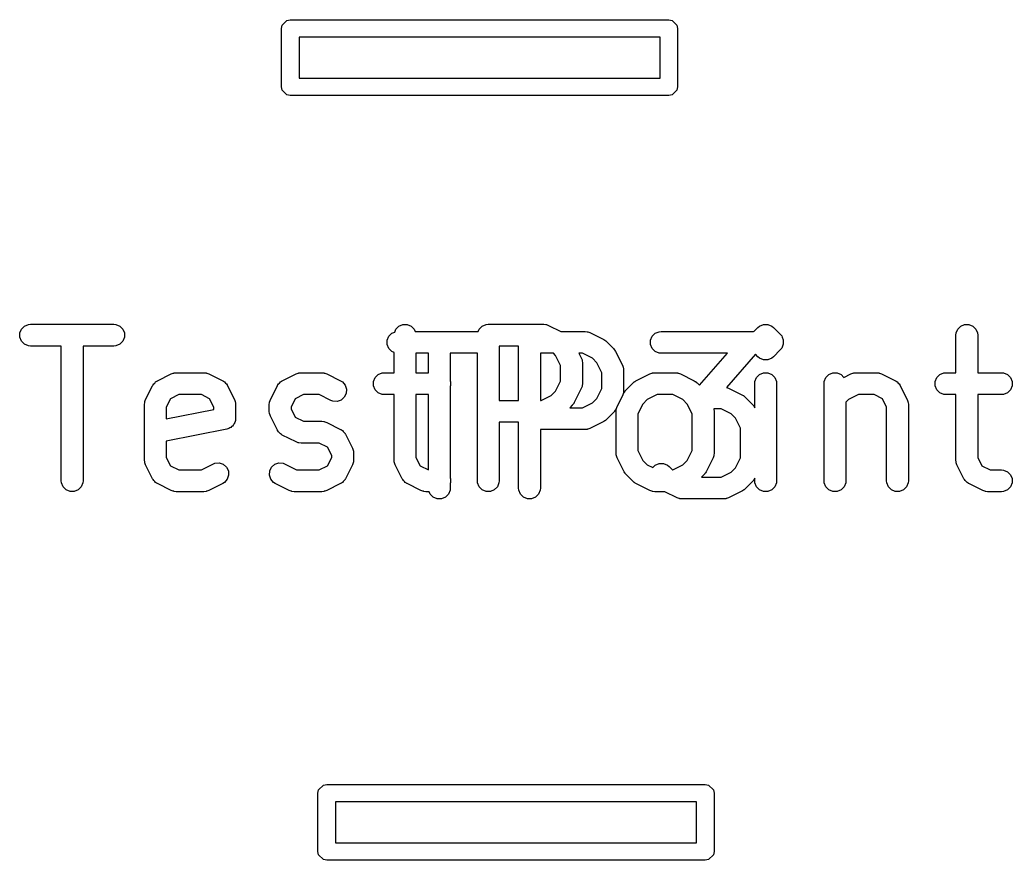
# Model space of a CAD drawing. Header units: millimetres. Extents: x 129 to 276, y -185 to -58.
# Drawn here: x 181.09 to 187.91, y -174.26 to -168.49 of the extents above; entities that cross this region are included whole.
import ezdxf

# ---------------------------------------------------------------- set-up
doc = ezdxf.new("R2010")
doc.units = ezdxf.units.MM
doc.layers.add('F.Fab', color=9, linetype='CONTINUOUS', true_color=0xafafaf)

msp = doc.modelspace()

# ---------------------------------------------------------------- linework, layer by layer
at = {"layer": 'F.Fab', "linetype": 'CONTINUOUS'}
for p, q in [((182.894567, -168.527039), (182.927039, -168.494567)), ((182.927039, -168.494567), (182.95, -168.49)), ((182.95, -168.49), (185.55, -168.49)), ((185.55, -168.49), (185.572961, -168.494567)), ((185.572961, -168.494567), (185.605433, -168.527039)), ((182.89, -168.55), (182.894567, -168.527039)), ((182.89, -168.95), (182.89, -168.55)), ((185.605433, -168.527039), (185.61, -168.55)), ((185.61, -168.55), (185.61, -168.95)), ((183.01, -168.61), (183.01, -168.89)), ((185.49, -168.61), (183.01, -168.61)), ((185.49, -168.89), (185.49, -168.61)), ((183.01, -168.89), (185.49, -168.89)), ((182.894567, -168.972961), (182.89, -168.95)), ((182.927039, -169.005433), (182.894567, -168.972961)), ((185.605433, -168.972961), (185.572961, -169.005433)), ((185.61, -168.95), (185.605433, -168.972961)), ((182.95, -169.01), (182.927039, -169.005433)), ((185.55, -169.01), (182.95, -169.01)), ((185.572961, -169.005433), (185.55, -169.01)), ((181.093107, -170.640187), (181.104306, -170.613151)), ((181.104306, -170.613151), (181.124998, -170.592459)), ((181.124998, -170.592459), (181.152034, -170.58126)), ((181.152034, -170.58126), (181.166666, -170.579819)), ((181.166666, -170.579819), (181.738094, -170.579819)), ((181.738094, -170.579819), (181.752726, -170.58126)), ((181.752726, -170.58126), (181.779762, -170.592459)), ((181.779762, -170.592459), (181.800454, -170.613151)), ((181.800454, -170.613151), (181.811653, -170.640187)), ((183.66715, -170.633874), (183.675735, -170.613151)), ((183.675735, -170.613151), (183.696427, -170.592459)), ((183.696427, -170.592459), (183.723463, -170.58126)), ((183.723463, -170.58126), (183.752727, -170.58126)), ((183.752727, -170.58126), (183.779763, -170.592459)), ((183.779763, -170.592459), (183.800455, -170.613151)), ((183.800455, -170.613151), (183.807359, -170.629819)), ((184.24026, -170.629819), (184.247164, -170.613151)), ((184.247164, -170.613151), (184.267856, -170.592459)), ((184.267856, -170.592459), (184.294892, -170.58126)), ((184.294892, -170.58126), (184.309524, -170.579819)), ((184.309524, -170.579819), (184.690476, -170.579819)), ((184.690476, -170.579819), (184.705108, -170.58126)), ((184.705108, -170.58126), (184.707597, -170.582291)), ((184.707597, -170.582291), (184.710285, -170.582482)), ((184.710285, -170.582482), (184.724017, -170.587737)), ((184.724017, -170.587737), (184.808181, -170.629819)), ((186.131638, -170.6314), (186.161253, -170.601786)), ((186.161253, -170.601786), (186.172618, -170.592459)), ((186.172618, -170.592459), (186.199654, -170.58126)), ((186.199654, -170.58126), (186.228917, -170.58126)), ((186.228917, -170.58126), (186.228918, -170.58126)), ((186.228918, -170.58126), (186.255954, -170.592459)), ((186.255954, -170.592459), (186.267319, -170.601786)), ((186.267319, -170.601786), (186.314938, -170.649405)), ((187.521679, -170.640187), (187.532878, -170.613151)), ((187.532878, -170.613151), (187.55357, -170.592459)), ((187.55357, -170.592459), (187.580606, -170.58126)), ((187.580606, -170.58126), (187.60987, -170.58126)), ((187.60987, -170.58126), (187.636906, -170.592459)), ((187.636906, -170.592459), (187.657598, -170.613151)), ((187.657598, -170.613151), (187.668797, -170.640187)), ((181.093107, -170.669451), (181.093107, -170.640187)), ((181.104306, -170.696487), (181.093107, -170.669451)), ((181.811653, -170.669451), (181.800454, -170.696487)), ((181.811653, -170.640187), (181.811653, -170.669451)), ((183.614536, -170.690187), (183.625735, -170.663151)), ((183.625735, -170.663151), (183.646427, -170.642459)), ((183.646427, -170.642459), (183.66715, -170.633874)), ((183.807359, -170.629819), (184.24026, -170.629819)), ((184.808181, -170.629819), (184.973809, -170.629819)), ((184.973809, -170.629819), (184.988441, -170.63126)), ((184.988441, -170.63126), (184.99093, -170.632291)), ((184.99093, -170.632291), (184.993618, -170.632482)), ((184.993618, -170.632482), (185.00735, -170.637737)), ((185.00735, -170.637737), (185.102588, -170.685356)), ((185.42406, -170.690187), (185.435259, -170.663151)), ((185.435259, -170.663151), (185.455951, -170.642459)), ((185.455951, -170.642459), (185.482987, -170.63126)), ((185.482987, -170.63126), (185.497619, -170.629819)), ((185.497619, -170.629819), (186.116666, -170.629819)), ((186.116666, -170.629819), (186.124404, -170.630581)), ((186.124404, -170.630581), (186.126372, -170.63045)), ((186.126372, -170.63045), (186.127727, -170.630908)), ((186.127727, -170.630908), (186.131298, -170.63126)), ((186.131298, -170.63126), (186.131638, -170.6314)), ((186.314938, -170.649405), (186.324265, -170.66077)), ((186.324265, -170.66077), (186.327861, -170.669451)), ((186.327861, -170.669451), (186.335464, -170.687807)), ((187.520238, -170.654819), (187.521679, -170.640187)), ((187.520238, -170.913152), (187.520238, -170.654819)), ((187.668797, -170.640187), (187.670238, -170.654819)), ((187.670238, -170.654819), (187.670238, -170.913152)), ((181.124998, -170.717179), (181.104306, -170.696487)), ((181.152034, -170.728378), (181.124998, -170.717179)), ((181.166666, -170.729819), (181.152034, -170.728378)), ((181.37738, -170.729819), (181.166666, -170.729819)), ((181.37738, -171.654819), (181.37738, -170.729819)), ((181.738094, -170.729819), (181.52738, -170.729819)), ((181.52738, -170.729819), (181.52738, -171.654819)), ((181.752726, -170.728378), (181.738094, -170.729819)), ((181.779762, -170.717179), (181.752726, -170.728378)), ((181.800454, -170.696487), (181.779762, -170.717179)), ((183.614536, -170.719451), (183.614536, -170.690187)), ((183.625735, -170.746487), (183.614536, -170.719451)), ((183.646427, -170.767179), (183.625735, -170.746487)), ((184.517857, -170.729819), (184.384524, -170.729819)), ((184.384524, -170.729819), (184.384524, -171.103628)), ((184.517857, -171.103628), (184.517857, -170.729819)), ((185.102588, -170.685356), (185.108887, -170.68932)), ((185.108887, -170.68932), (185.110715, -170.690078)), ((185.110715, -170.690078), (185.112771, -170.691766)), ((185.112771, -170.691766), (185.115031, -170.693188)), ((185.115031, -170.693188), (185.11633, -170.694686)), ((185.11633, -170.694686), (185.12208, -170.699405)), ((185.12208, -170.699405), (185.169699, -170.747024)), ((185.169699, -170.747024), (185.174417, -170.752773)), ((185.174417, -170.752773), (185.175916, -170.754073)), ((185.42406, -170.719451), (185.42406, -170.690187)), ((185.435259, -170.746487), (185.42406, -170.719451)), ((185.455951, -170.767179), (185.435259, -170.746487)), ((186.324265, -170.744106), (186.314938, -170.755471)), ((186.335464, -170.71707), (186.324265, -170.744106)), ((186.335464, -170.687807), (186.335464, -170.71707)), ((183.663095, -170.774083), (183.646427, -170.767179)), ((183.663095, -170.913152), (183.663095, -170.774083)), ((183.898809, -170.779819), (183.813095, -170.779819)), ((183.813095, -170.779819), (183.813095, -170.913152)), ((183.898809, -170.913152), (183.898809, -170.779819)), ((184.234524, -170.779819), (184.048809, -170.779819)), ((184.048809, -170.779819), (184.048809, -170.97125)), ((184.234524, -171.654819), (184.234524, -170.779819)), ((184.757029, -170.779819), (184.667857, -170.779819)), ((184.667857, -170.779819), (184.667857, -171.103628)), ((184.771694, -170.794484), (184.757029, -170.779819)), ((184.805952, -170.863), (184.771694, -170.794484)), ((184.956104, -170.779819), (184.932066, -170.779819)), ((184.932066, -170.779819), (184.948034, -170.811754)), ((184.948034, -170.811754), (184.953289, -170.825485)), ((185.02462, -170.814077), (184.956104, -170.779819)), ((185.055027, -170.844484), (185.02462, -170.814077)), ((185.175916, -170.754073), (185.177337, -170.756332)), ((185.177337, -170.756332), (185.179026, -170.758389)), ((185.179026, -170.758389), (185.179783, -170.760216)), ((185.179783, -170.760216), (185.183748, -170.766516)), ((185.183748, -170.766516), (185.231367, -170.861754)), ((185.482987, -170.778378), (185.455951, -170.767179)), ((185.497619, -170.779819), (185.482987, -170.778378)), ((185.951384, -170.779819), (185.497619, -170.779819)), ((185.759679, -170.998908), (185.951384, -170.779819)), ((186.144764, -170.786601), (185.946213, -171.013516)), ((186.161253, -170.80309), (186.144764, -170.786601)), ((186.172618, -170.812417), (186.161253, -170.80309)), ((186.199654, -170.823616), (186.172618, -170.812417)), ((186.255954, -170.812417), (186.228918, -170.823616)), ((186.267319, -170.80309), (186.255954, -170.812417)), ((186.314938, -170.755471), (186.267319, -170.80309)), ((184.805952, -170.970447), (184.805952, -170.863)), ((184.953289, -170.825485), (184.95348, -170.828174)), ((184.95348, -170.828174), (184.954511, -170.830663)), ((184.954511, -170.830663), (184.955952, -170.845295)), ((184.955952, -170.845295), (184.955952, -170.988152)), ((185.089285, -170.913), (185.055027, -170.844484)), ((185.231367, -170.861754), (185.236622, -170.875485)), ((185.236622, -170.875485), (185.236813, -170.878174)), ((185.236813, -170.878174), (185.237844, -170.880663)), ((185.237844, -170.880663), (185.239285, -170.895295)), ((186.199655, -170.823616), (186.199654, -170.823616)), ((186.228917, -170.823616), (186.199655, -170.823616)), ((186.228918, -170.823616), (186.228917, -170.823616)), ((182.037887, -170.968689), (182.133125, -170.92107)), ((182.133125, -170.92107), (182.146856, -170.915815)), ((182.146856, -170.915815), (182.149545, -170.915623)), ((182.149545, -170.915623), (182.152034, -170.914593)), ((182.152034, -170.914593), (182.166666, -170.913152)), ((182.166666, -170.913152), (182.357142, -170.913152)), ((182.357142, -170.913152), (182.371774, -170.914593)), ((182.371774, -170.914593), (182.374263, -170.915624)), ((182.374263, -170.915624), (182.376951, -170.915815)), ((182.376951, -170.915815), (182.390683, -170.92107)), ((182.390683, -170.92107), (182.485921, -170.968689)), ((182.89503, -170.968689), (182.990268, -170.92107)), ((182.990268, -170.92107), (183.003999, -170.915815)), ((183.003999, -170.915815), (183.006688, -170.915623)), ((183.006688, -170.915623), (183.009177, -170.914593)), ((183.009177, -170.914593), (183.023809, -170.913152)), ((183.023809, -170.913152), (183.166666, -170.913152)), ((183.166666, -170.913152), (183.181298, -170.914593)), ((183.181298, -170.914593), (183.183787, -170.915624)), ((183.183787, -170.915624), (183.186475, -170.915815)), ((183.186475, -170.915815), (183.200207, -170.92107)), ((183.200207, -170.92107), (183.295445, -170.968689)), ((183.521679, -170.97352), (183.532878, -170.946484)), ((183.532878, -170.946484), (183.55357, -170.925792)), ((183.55357, -170.925792), (183.580606, -170.914593)), ((183.580606, -170.914593), (183.595238, -170.913152)), ((183.595238, -170.913152), (183.663095, -170.913152)), ((183.813095, -170.913152), (183.898809, -170.913152)), ((185.089285, -171.020447), (185.089285, -170.913)), ((185.239285, -170.895295), (185.239285, -171.038152)), ((185.323602, -170.968689), (185.41884, -170.92107)), ((185.41884, -170.92107), (185.432571, -170.915815)), ((185.432571, -170.915815), (185.43526, -170.915623)), ((185.43526, -170.915623), (185.437749, -170.914593)), ((185.437749, -170.914593), (185.452381, -170.913152)), ((185.452381, -170.913152), (185.595238, -170.913152)), ((185.595238, -170.913152), (185.60987, -170.914593)), ((185.60987, -170.914593), (185.612359, -170.915624)), ((185.612359, -170.915624), (185.615047, -170.915815)), ((185.615047, -170.915815), (185.628779, -170.92107)), ((185.628779, -170.92107), (185.724017, -170.968689)), ((186.140727, -170.97352), (186.151926, -170.946484)), ((186.151926, -170.946484), (186.172618, -170.925792)), ((186.172618, -170.925792), (186.199654, -170.914593)), ((186.199654, -170.914593), (186.228918, -170.914593)), ((186.228918, -170.914593), (186.255954, -170.925792)), ((186.255954, -170.925792), (186.276646, -170.946484)), ((186.276646, -170.946484), (186.287845, -170.97352)), ((186.616917, -170.97352), (186.628116, -170.946484)), ((186.628116, -170.946484), (186.648808, -170.925792)), ((186.648808, -170.925792), (186.675844, -170.914593)), ((186.675844, -170.914593), (186.705108, -170.914593)), ((186.705108, -170.914593), (186.732144, -170.925792)), ((186.732144, -170.925792), (186.751545, -170.945193)), ((186.751545, -170.945193), (186.799792, -170.92107)), ((186.799792, -170.92107), (186.813523, -170.915815)), ((186.813523, -170.915815), (186.816212, -170.915623)), ((186.816212, -170.915623), (186.818701, -170.914593)), ((186.818701, -170.914593), (186.833333, -170.913152)), ((186.833333, -170.913152), (186.97619, -170.913152)), ((186.97619, -170.913152), (186.990822, -170.914593)), ((186.990822, -170.914593), (186.993311, -170.915624)), ((186.993311, -170.915624), (186.995999, -170.915815)), ((186.995999, -170.915815), (187.009731, -170.92107)), ((187.009731, -170.92107), (187.104969, -170.968689)), ((187.378822, -170.97352), (187.390021, -170.946484)), ((187.390021, -170.946484), (187.410713, -170.925792)), ((187.410713, -170.925792), (187.437749, -170.914593)), ((187.437749, -170.914593), (187.452381, -170.913152)), ((187.452381, -170.913152), (187.520238, -170.913152)), ((187.670238, -170.913152), (187.833333, -170.913152)), ((187.833333, -170.913152), (187.847965, -170.914593)), ((187.847965, -170.914593), (187.875001, -170.925792)), ((187.875001, -170.925792), (187.895693, -170.946484)), ((187.895693, -170.946484), (187.906892, -170.97352)), ((181.956727, -171.097468), (182.004346, -171.00223)), ((182.004346, -171.00223), (182.005886, -170.999782)), ((182.005886, -170.999782), (182.006271, -170.998629)), ((182.006271, -170.998629), (182.007516, -170.997192)), ((182.007516, -170.997192), (182.012178, -170.989787)), ((182.012178, -170.989787), (182.019282, -170.983625)), ((182.019282, -170.983625), (182.025444, -170.976521)), ((182.025444, -170.976521), (182.032849, -170.971859)), ((182.032849, -170.971859), (182.034286, -170.970614)), ((182.034286, -170.970614), (182.035439, -170.970229)), ((182.035439, -170.970229), (182.037887, -170.968689)), ((182.485921, -170.968689), (182.488368, -170.970229)), ((182.488368, -170.970229), (182.489522, -170.970614)), ((182.489522, -170.970614), (182.490958, -170.971859)), ((182.490958, -170.971859), (182.498364, -170.976521)), ((182.498364, -170.976521), (182.504525, -170.983625)), ((182.504525, -170.983625), (182.51163, -170.989787)), ((182.51163, -170.989787), (182.516291, -170.997192)), ((182.516291, -170.997192), (182.517537, -170.998629)), ((182.517537, -170.998629), (182.517921, -170.999782)), ((182.517921, -170.999782), (182.519462, -171.00223)), ((182.519462, -171.00223), (182.567081, -171.097468)), ((182.81387, -171.097468), (182.861489, -171.00223)), ((182.861489, -171.00223), (182.863029, -170.999782)), ((182.863029, -170.999782), (182.863414, -170.998629)), ((182.863414, -170.998629), (182.864659, -170.997192)), ((182.864659, -170.997192), (182.869321, -170.989787)), ((182.869321, -170.989787), (182.876425, -170.983625)), ((182.876425, -170.983625), (182.882587, -170.976521)), ((182.882587, -170.976521), (182.889992, -170.971859)), ((182.889992, -170.971859), (182.891429, -170.970614)), ((182.891429, -170.970614), (182.892582, -170.970229)), ((182.892582, -170.970229), (182.89503, -170.968689)), ((183.295445, -170.968689), (183.307888, -170.976521)), ((183.307888, -170.976521), (183.327061, -170.998629)), ((183.327061, -170.998629), (183.336315, -171.02639)), ((183.521679, -171.002784), (183.521679, -170.97352)), ((183.532878, -171.02982), (183.521679, -171.002784)), ((184.048809, -170.97125), (184.049749, -170.97352)), ((184.049749, -171.002784), (184.048809, -171.005053)), ((184.048809, -171.005053), (184.048809, -171.637917)), ((184.049749, -170.97352), (184.049749, -171.002784)), ((184.771694, -171.038963), (184.805952, -170.970447)), ((184.948034, -171.021693), (184.900415, -171.116931)), ((184.953289, -171.007962), (184.948034, -171.021693)), ((184.95348, -171.005272), (184.953289, -171.007962)), ((184.954511, -171.002784), (184.95348, -171.005272)), ((184.955952, -170.988152), (184.954511, -171.002784)), ((185.055027, -171.088963), (185.089285, -171.020447)), ((185.256491, -171.030357), (185.30411, -170.982738)), ((185.30411, -170.982738), (185.309859, -170.978019)), ((185.309859, -170.978019), (185.311159, -170.976521)), ((185.311159, -170.976521), (185.313418, -170.975099)), ((185.313418, -170.975099), (185.315475, -170.973411)), ((185.315475, -170.973411), (185.317302, -170.972653)), ((185.317302, -170.972653), (185.323602, -170.968689)), ((185.724017, -170.968689), (185.730316, -170.972653)), ((185.730316, -170.972653), (185.732144, -170.973411)), ((185.732144, -170.973411), (185.7342, -170.975099)), ((185.7342, -170.975099), (185.73646, -170.976521)), ((185.73646, -170.976521), (185.737759, -170.978019)), ((185.737759, -170.978019), (185.743509, -170.982738)), ((185.743509, -170.982738), (185.759679, -170.998908)), ((185.946213, -171.013516), (185.959731, -171.018689)), ((185.959731, -171.018689), (186.054969, -171.066308)), ((186.139286, -170.988152), (186.140727, -170.97352)), ((186.139286, -171.153782), (186.139286, -170.988152)), ((186.287845, -170.97352), (186.289286, -170.988152)), ((186.289286, -170.988152), (186.289286, -171.654819)), ((186.615476, -170.988152), (186.616917, -170.97352)), ((186.615476, -171.654819), (186.615476, -170.988152)), ((187.104969, -170.968689), (187.107416, -170.970229)), ((187.107416, -170.970229), (187.10857, -170.970614)), ((187.10857, -170.970614), (187.110006, -170.971859)), ((187.110006, -170.971859), (187.117412, -170.976521)), ((187.117412, -170.976521), (187.123573, -170.983625)), ((187.123573, -170.983625), (187.130678, -170.989787)), ((187.130678, -170.989787), (187.135339, -170.997192)), ((187.135339, -170.997192), (187.136585, -170.998629)), ((187.136585, -170.998629), (187.136969, -170.999782)), ((187.136969, -170.999782), (187.13851, -171.00223)), ((187.13851, -171.00223), (187.186129, -171.097468)), ((187.378822, -171.002784), (187.378822, -170.97352)), ((187.390021, -171.02982), (187.378822, -171.002784)), ((187.906892, -171.002784), (187.895693, -171.02982)), ((187.906892, -170.97352), (187.906892, -171.002784)), ((182.127329, -171.091672), (182.098809, -171.148714)), ((182.184371, -171.063152), (182.127329, -171.091672)), ((182.339437, -171.063152), (182.184371, -171.063152)), ((182.396478, -171.091672), (182.339437, -171.063152)), ((182.424999, -171.148714), (182.396478, -171.091672)), ((182.984472, -171.091672), (182.955952, -171.148714)), ((183.041514, -171.063152), (182.984472, -171.091672)), ((183.148961, -171.063152), (183.041514, -171.063152)), ((183.228363, -171.102853), (183.148961, -171.063152)), ((183.321153, -171.081755), (183.299046, -171.100928)), ((183.334241, -171.05558), (183.321153, -171.081755)), ((183.336315, -171.02639), (183.334241, -171.05558)), ((183.55357, -171.050512), (183.532878, -171.02982)), ((183.580606, -171.061711), (183.55357, -171.050512)), ((183.595238, -171.063152), (183.580606, -171.061711)), ((183.663095, -171.063152), (183.595238, -171.063152)), ((183.663095, -171.511961), (183.663095, -171.063152)), ((183.813095, -171.063152), (183.813095, -171.494256)), ((183.898809, -171.063152), (183.813095, -171.063152)), ((183.898809, -171.579819), (183.898809, -171.063152)), ((184.672771, -171.103628), (184.741287, -171.06937)), ((184.741287, -171.06937), (184.771694, -171.038963)), ((185.02462, -171.11937), (185.055027, -171.088963)), ((185.231367, -171.071693), (185.183748, -171.166931)), ((185.194823, -171.145087), (185.242442, -171.049849)), ((185.236622, -171.057962), (185.231367, -171.071693)), ((185.236813, -171.055272), (185.236622, -171.057962)), ((185.237844, -171.052784), (185.236813, -171.055272)), ((185.239285, -171.038152), (185.237844, -171.052784)), ((185.242442, -171.049849), (185.246406, -171.043549)), ((185.246406, -171.043549), (185.247164, -171.041722)), ((185.247164, -171.041722), (185.248852, -171.039665)), ((185.248852, -171.039665), (185.250274, -171.037406)), ((185.250274, -171.037406), (185.251772, -171.036106)), ((185.251772, -171.036106), (185.256491, -171.030357)), ((185.470086, -171.063152), (185.40157, -171.09741)), ((185.577533, -171.063152), (185.470086, -171.063152)), ((185.646049, -171.09741), (185.577533, -171.063152)), ((186.054969, -171.066308), (186.061268, -171.070272)), ((186.061268, -171.070272), (186.063096, -171.07103)), ((186.063096, -171.07103), (186.065152, -171.072718)), ((186.065152, -171.072718), (186.067412, -171.07414)), ((186.067412, -171.07414), (186.068711, -171.075638)), ((186.068711, -171.075638), (186.074461, -171.080357)), ((186.074461, -171.080357), (186.12208, -171.127976)), ((186.851038, -171.063152), (186.782522, -171.09741)), ((186.958485, -171.063152), (186.851038, -171.063152)), ((187.015526, -171.091672), (186.958485, -171.063152)), ((187.044047, -171.148714), (187.015526, -171.091672)), ((187.410713, -171.050512), (187.390021, -171.02982)), ((187.437749, -171.061711), (187.410713, -171.050512)), ((187.452381, -171.063152), (187.437749, -171.061711)), ((187.520238, -171.063152), (187.452381, -171.063152)), ((187.520238, -171.511961), (187.520238, -171.063152)), ((187.833333, -171.063152), (187.670238, -171.063152)), ((187.670238, -171.063152), (187.670238, -171.494256)), ((187.847965, -171.061711), (187.833333, -171.063152)), ((187.875001, -171.050512), (187.847965, -171.061711)), ((187.895693, -171.02982), (187.875001, -171.050512)), ((181.948809, -171.131009), (181.95025, -171.116377)), ((181.948809, -171.511961), (181.948809, -171.131009)), ((181.95025, -171.116377), (181.951281, -171.113887)), ((181.951281, -171.113887), (181.951472, -171.1112)), ((181.951472, -171.1112), (181.956727, -171.097468)), ((182.098809, -171.148714), (182.098809, -171.229999)), ((182.424999, -171.164762), (182.424999, -171.148714)), ((182.567081, -171.097468), (182.572336, -171.111199)), ((182.572336, -171.111199), (182.572527, -171.113888)), ((182.572527, -171.113888), (182.573558, -171.116377)), ((182.573558, -171.116377), (182.574999, -171.131009)), ((182.574999, -171.131009), (182.574999, -171.226247)), ((182.805952, -171.131009), (182.807393, -171.116377)), ((182.805952, -171.178628), (182.805952, -171.131009)), ((182.807393, -171.116377), (182.808424, -171.113887)), ((182.808424, -171.113887), (182.808615, -171.1112)), ((182.808615, -171.1112), (182.81387, -171.097468)), ((182.955952, -171.148714), (182.955952, -171.160923)), ((182.955952, -171.160923), (182.984472, -171.217964)), ((183.242094, -171.108108), (183.228363, -171.102853)), ((183.271284, -171.110182), (183.242094, -171.108108)), ((183.299046, -171.100928), (183.271284, -171.110182)), ((184.384524, -171.103628), (184.517857, -171.103628)), ((184.667857, -171.103628), (184.672771, -171.103628)), ((184.886366, -171.136423), (184.869161, -171.153628)), ((184.869161, -171.153628), (184.956104, -171.153628)), ((184.891084, -171.130673), (184.886366, -171.136423)), ((184.892583, -171.129374), (184.891084, -171.130673)), ((184.894004, -171.127114), (184.892583, -171.129374)), ((184.895693, -171.125058), (184.894004, -171.127114)), ((184.89645, -171.12323), (184.895693, -171.125058)), ((184.900415, -171.116931), (184.89645, -171.12323)), ((184.956104, -171.153628), (185.02462, -171.11937)), ((185.188346, -171.163996), (185.189377, -171.161506)), ((185.189377, -171.161506), (185.189568, -171.158819)), ((185.189568, -171.158819), (185.194823, -171.145087)), ((185.371163, -171.127817), (185.336905, -171.196333)), ((185.40157, -171.09741), (185.371163, -171.127817)), ((185.676456, -171.127817), (185.646049, -171.09741)), ((185.710714, -171.196333), (185.676456, -171.127817)), ((185.908485, -171.160771), (185.85819, -171.160771)), ((185.85819, -171.160771), (185.858242, -171.161507)), ((185.858242, -171.161507), (185.859273, -171.163996)), ((185.977001, -171.195029), (185.908485, -171.160771)), ((186.12208, -171.127976), (186.126798, -171.133725)), ((186.126798, -171.133725), (186.128297, -171.135025)), ((186.128297, -171.135025), (186.129718, -171.137284)), ((186.129718, -171.137284), (186.131407, -171.139341)), ((186.131407, -171.139341), (186.132164, -171.141168)), ((186.132164, -171.141168), (186.136129, -171.147468)), ((186.136129, -171.147468), (186.139286, -171.153782)), ((186.782522, -171.09741), (186.765476, -171.114456)), ((186.765476, -171.114456), (186.765476, -171.654819)), ((187.044047, -171.654819), (187.044047, -171.148714)), ((187.186129, -171.097468), (187.191384, -171.111199)), ((187.191384, -171.111199), (187.191575, -171.113888)), ((187.191575, -171.113888), (187.192606, -171.116377)), ((187.192606, -171.116377), (187.194047, -171.131009)), ((187.194047, -171.131009), (187.194047, -171.654819)), ((182.098809, -171.229999), (182.424999, -171.164762)), ((182.574999, -171.226247), (182.573558, -171.240879)), ((182.807393, -171.19326), (182.805952, -171.178628)), ((182.808424, -171.195749), (182.807393, -171.19326)), ((182.808615, -171.198437), (182.808424, -171.195749)), ((182.81387, -171.212169), (182.808615, -171.198437)), ((182.861489, -171.307407), (182.81387, -171.212169)), ((182.984472, -171.217964), (183.041514, -171.246485)), ((185.169699, -171.186423), (185.12208, -171.234042)), ((185.174417, -171.180673), (185.169699, -171.186423)), ((185.175916, -171.179374), (185.174417, -171.180673)), ((185.177337, -171.177114), (185.175916, -171.179374)), ((185.179026, -171.175058), (185.177337, -171.177114)), ((185.179783, -171.17323), (185.179026, -171.175058)), ((185.183748, -171.166931), (185.179783, -171.17323)), ((185.186905, -171.178628), (185.188346, -171.163996)), ((185.186905, -171.464342), (185.186905, -171.178628)), ((185.336905, -171.196333), (185.336905, -171.446637)), ((185.710714, -171.446637), (185.710714, -171.196333)), ((185.859273, -171.163996), (185.860714, -171.178628)), ((185.860714, -171.178628), (185.860714, -171.464342)), ((186.007408, -171.225436), (185.977001, -171.195029)), ((186.041666, -171.293952), (186.007408, -171.225436)), ((182.528773, -171.295508), (182.514707, -171.299791)), ((182.534878, -171.291419), (182.528773, -171.295508)), ((182.541667, -171.288607), (182.534878, -171.291419)), ((182.546919, -171.283354), (182.541667, -171.288607)), ((182.553087, -171.279224), (182.546919, -171.283354)), ((182.557161, -171.273113), (182.553087, -171.279224)), ((182.562359, -171.267915), (182.557161, -171.273113)), ((182.565202, -171.261051), (182.562359, -171.267915)), ((182.569319, -171.254876), (182.565202, -171.261051)), ((182.570744, -171.24767), (182.569319, -171.254876)), ((182.573558, -171.240879), (182.570744, -171.24767)), ((183.041514, -171.246485), (183.166666, -171.246485)), ((183.166666, -171.246485), (183.181298, -171.247926)), ((183.181298, -171.247926), (183.183787, -171.248957)), ((183.183787, -171.248957), (183.186475, -171.249148)), ((183.186475, -171.249148), (183.200207, -171.254403)), ((183.200207, -171.254403), (183.295445, -171.302022)), ((184.517857, -171.253628), (184.384524, -171.253628)), ((184.384524, -171.253628), (184.384524, -171.654819)), ((184.517857, -171.704819), (184.517857, -171.253628)), ((185.00735, -171.29571), (184.993618, -171.300965)), ((185.102588, -171.248091), (185.00735, -171.29571)), ((185.108887, -171.244126), (185.102588, -171.248091)), ((185.110715, -171.243369), (185.108887, -171.244126)), ((185.112771, -171.24168), (185.110715, -171.243369)), ((185.115031, -171.240259), (185.112771, -171.24168)), ((185.11633, -171.23876), (185.115031, -171.240259)), ((185.12208, -171.234042), (185.11633, -171.23876)), ((186.041666, -171.496637), (186.041666, -171.293952)), ((182.514707, -171.299791), (182.098809, -171.38297)), ((182.863029, -171.309854), (182.861489, -171.307407)), ((182.863414, -171.311008), (182.863029, -171.309854)), ((182.864659, -171.312444), (182.863414, -171.311008)), ((182.869321, -171.31985), (182.864659, -171.312444)), ((182.876425, -171.326011), (182.869321, -171.31985)), ((182.882587, -171.333116), (182.876425, -171.326011)), ((182.889992, -171.337777), (182.882587, -171.333116)), ((182.891429, -171.339023), (182.889992, -171.337777)), ((182.892582, -171.339407), (182.891429, -171.339023)), ((182.89503, -171.340948), (182.892582, -171.339407)), ((182.990268, -171.388567), (182.89503, -171.340948)), ((183.295445, -171.302022), (183.297892, -171.303562)), ((183.297892, -171.303562), (183.299046, -171.303947)), ((183.299046, -171.303947), (183.300482, -171.305192)), ((183.300482, -171.305192), (183.307888, -171.309854)), ((183.307888, -171.309854), (183.314049, -171.316958)), ((183.314049, -171.316958), (183.321154, -171.32312)), ((183.321154, -171.32312), (183.325815, -171.330525)), ((183.325815, -171.330525), (183.327061, -171.331962)), ((183.327061, -171.331962), (183.327445, -171.333115)), ((183.327445, -171.333115), (183.328986, -171.335563)), ((183.328986, -171.335563), (183.376605, -171.430801)), ((184.973809, -171.303628), (184.667857, -171.303628)), ((184.667857, -171.303628), (184.667857, -171.704819)), ((184.988441, -171.302187), (184.973809, -171.303628)), ((184.99093, -171.301155), (184.988441, -171.302187)), ((184.993618, -171.300965), (184.99093, -171.301155)), ((182.098809, -171.38297), (182.098809, -171.494256)), ((183.003999, -171.393822), (182.990268, -171.388567)), ((183.006688, -171.394013), (183.003999, -171.393822)), ((183.009177, -171.395044), (183.006688, -171.394013)), ((183.023809, -171.396485), (183.009177, -171.395044)), ((183.148961, -171.396485), (183.023809, -171.396485)), ((183.206002, -171.425005), (183.148961, -171.396485)), ((183.234523, -171.482047), (183.206002, -171.425005)), ((183.376605, -171.430801), (183.38186, -171.444532)), ((182.098809, -171.494256), (182.127329, -171.551298)), ((183.206002, -171.551298), (183.234523, -171.494256)), ((183.234523, -171.494256), (183.234523, -171.482047)), ((183.38186, -171.444532), (183.382051, -171.447221)), ((183.382051, -171.447221), (183.383082, -171.44971)), ((183.383082, -171.44971), (183.384523, -171.464342)), ((183.384523, -171.464342), (183.384523, -171.511961)), ((183.813095, -171.494256), (183.841615, -171.551298)), ((185.188346, -171.478974), (185.186905, -171.464342)), ((185.189377, -171.481463), (185.188346, -171.478974)), ((185.189568, -171.484151), (185.189377, -171.481463)), ((185.194823, -171.497883), (185.189568, -171.484151)), ((185.242442, -171.593121), (185.194823, -171.497883)), ((185.336905, -171.446637), (185.371163, -171.515153)), ((185.676455, -171.515153), (185.710714, -171.446637)), ((185.852796, -171.497883), (185.805177, -171.593121)), ((185.858051, -171.484152), (185.852796, -171.497883)), ((185.858242, -171.481462), (185.858051, -171.484152)), ((185.859273, -171.478974), (185.858242, -171.481462)), ((185.860714, -171.464342), (185.859273, -171.478974)), ((186.007407, -171.565153), (186.041666, -171.496637)), ((187.670238, -171.494256), (187.698758, -171.551298)), ((181.95025, -171.526593), (181.948809, -171.511961)), ((181.951281, -171.529082), (181.95025, -171.526593)), ((181.951472, -171.53177), (181.951281, -171.529082)), ((181.956727, -171.545502), (181.951472, -171.53177)), ((182.004346, -171.640741), (181.956727, -171.545502)), ((182.127329, -171.551298), (182.184371, -171.579819)), ((182.339437, -171.579819), (182.418839, -171.540118)), ((182.418839, -171.540118), (182.43257, -171.534863)), ((182.43257, -171.534863), (182.46176, -171.532789)), ((182.46176, -171.532789), (182.489522, -171.542043)), ((182.489522, -171.542043), (182.511629, -171.561216)), ((182.511629, -171.561216), (182.524717, -171.587391)), ((182.808615, -171.587391), (182.821702, -171.561216)), ((182.821702, -171.561216), (182.84381, -171.542043)), ((182.84381, -171.542043), (182.871571, -171.532789)), ((182.871571, -171.532789), (182.900761, -171.534863)), ((182.900761, -171.534863), (182.914493, -171.540118)), ((182.914493, -171.540118), (182.993895, -171.579819)), ((183.148961, -171.579819), (183.206002, -171.551298)), ((183.376605, -171.545502), (183.328986, -171.640741)), ((183.38186, -171.53177), (183.376605, -171.545502)), ((183.38205, -171.529082), (183.38186, -171.53177)), ((183.383082, -171.526593), (183.38205, -171.529082)), ((183.384523, -171.511961), (183.383082, -171.526593)), ((183.664536, -171.526593), (183.663095, -171.511961)), ((183.665567, -171.529082), (183.664536, -171.526593)), ((183.665758, -171.53177), (183.665567, -171.529082)), ((183.671013, -171.545502), (183.665758, -171.53177)), ((183.718632, -171.640741), (183.671013, -171.545502)), ((183.841615, -171.551298), (183.898657, -171.579819)), ((185.371163, -171.515153), (185.40157, -171.545561)), ((185.40157, -171.545561), (185.43893, -171.564241)), ((185.43893, -171.564241), (185.455952, -171.547219)), ((185.455952, -171.547219), (185.482988, -171.536021)), ((185.482988, -171.536021), (185.512251, -171.536021)), ((185.512251, -171.536021), (185.539287, -171.54722)), ((185.539287, -171.54722), (185.550653, -171.556548)), ((185.550653, -171.556548), (185.573923, -171.579819)), ((185.577533, -171.579819), (185.646048, -171.545561)), ((185.646048, -171.545561), (185.676455, -171.515153)), ((185.977, -171.595561), (186.007407, -171.565153)), ((187.521679, -171.526593), (187.520238, -171.511961)), ((187.52271, -171.529082), (187.521679, -171.526593)), ((187.522901, -171.53177), (187.52271, -171.529082)), ((187.528156, -171.545502), (187.522901, -171.53177)), ((187.575775, -171.640741), (187.528156, -171.545502)), ((187.698758, -171.551298), (187.7558, -171.579819)), ((182.184371, -171.579819), (182.339437, -171.579819)), ((182.526791, -171.616581), (182.517537, -171.644342)), ((182.524717, -171.587391), (182.526791, -171.616581)), ((182.806541, -171.616581), (182.808615, -171.587391)), ((182.815795, -171.644342), (182.806541, -171.616581)), ((182.993895, -171.579819), (183.148961, -171.579819)), ((183.898657, -171.579819), (183.898809, -171.579819)), ((184.048809, -171.637917), (184.049749, -171.640187)), ((185.246405, -171.599417), (185.242442, -171.593121)), ((185.247163, -171.601247), (185.246405, -171.599417)), ((185.248852, -171.603305), (185.247163, -171.601247)), ((185.250274, -171.605564), (185.248852, -171.603305)), ((185.251772, -171.606863), (185.250274, -171.605564)), ((185.25649, -171.612612), (185.251772, -171.606863)), ((185.304109, -171.660232), (185.25649, -171.612612)), ((185.573923, -171.579819), (185.577533, -171.579819)), ((185.791128, -171.612613), (185.773922, -171.629819)), ((185.773922, -171.629819), (185.908485, -171.629819)), ((185.795846, -171.606863), (185.791128, -171.612613)), ((185.797345, -171.605564), (185.795846, -171.606863)), ((185.798766, -171.603305), (185.797345, -171.605564)), ((185.800456, -171.601247), (185.798766, -171.603305)), ((185.801213, -171.599417), (185.800456, -171.601247)), ((185.805177, -171.593121), (185.801213, -171.599417)), ((185.908485, -171.629819), (185.977, -171.595561)), ((186.139286, -171.636807), (186.136129, -171.643121)), ((186.139286, -171.654819), (186.139286, -171.636807)), ((187.7558, -171.579819), (187.833333, -171.579819)), ((187.833333, -171.579819), (187.847965, -171.58126)), ((187.847965, -171.58126), (187.875001, -171.592459)), ((187.875001, -171.592459), (187.895693, -171.613151)), ((187.895693, -171.613151), (187.906892, -171.640187)), ((181.378821, -171.669451), (181.37738, -171.654819)), ((181.39002, -171.696487), (181.378821, -171.669451)), ((181.410712, -171.717179), (181.39002, -171.696487)), ((181.51474, -171.696487), (181.494048, -171.717179)), ((181.525939, -171.669451), (181.51474, -171.696487)), ((181.52738, -171.654819), (181.525939, -171.669451)), ((182.005886, -171.643187), (182.004346, -171.640741)), ((182.006271, -171.644342), (182.005886, -171.643187)), ((182.007517, -171.645779), (182.006271, -171.644342)), ((182.012178, -171.653183), (182.007517, -171.645779)), ((182.01928, -171.659342), (182.012178, -171.653183)), ((182.025444, -171.66645), (182.01928, -171.659342)), ((182.032849, -171.671111), (182.025444, -171.66645)), ((182.034286, -171.672357), (182.032849, -171.671111)), ((182.035439, -171.672741), (182.034286, -171.672357)), ((182.037887, -171.674282), (182.035439, -171.672741)), ((182.133125, -171.721901), (182.037887, -171.674282)), ((182.485921, -171.674282), (182.390683, -171.721901)), ((182.498364, -171.66645), (182.485921, -171.674282)), ((182.517537, -171.644342), (182.498364, -171.66645)), ((182.834968, -171.66645), (182.815795, -171.644342)), ((182.847411, -171.674282), (182.834968, -171.66645)), ((182.942649, -171.721901), (182.847411, -171.674282)), ((183.295445, -171.674282), (183.200207, -171.721901)), ((183.297892, -171.672741), (183.295445, -171.674282)), ((183.299046, -171.672357), (183.297892, -171.672741)), ((183.300482, -171.671111), (183.299046, -171.672357)), ((183.307888, -171.66645), (183.300482, -171.671111)), ((183.314049, -171.659345), (183.307888, -171.66645)), ((183.321154, -171.653184), (183.314049, -171.659345)), ((183.325815, -171.645778), (183.321154, -171.653184)), ((183.327061, -171.644342), (183.325815, -171.645778)), ((183.327445, -171.643188), (183.327061, -171.644342)), ((183.328986, -171.640741), (183.327445, -171.643188)), ((183.720172, -171.643187), (183.718632, -171.640741)), ((183.720557, -171.644342), (183.720172, -171.643187)), ((183.721803, -171.645779), (183.720557, -171.644342)), ((183.726464, -171.653183), (183.721803, -171.645779)), ((183.733566, -171.659342), (183.726464, -171.653183)), ((183.73973, -171.66645), (183.733566, -171.659342)), ((183.747135, -171.671111), (183.73973, -171.66645)), ((183.748572, -171.672357), (183.747135, -171.671111)), ((183.749725, -171.672741), (183.748572, -171.672357)), ((183.752173, -171.674282), (183.749725, -171.672741)), ((183.847411, -171.721901), (183.752173, -171.674282)), ((184.048809, -171.704819), (184.047368, -171.719451)), ((184.049749, -171.669451), (184.048809, -171.67172)), ((184.048809, -171.67172), (184.048809, -171.704819)), ((184.049749, -171.640187), (184.049749, -171.669451)), ((184.235965, -171.669451), (184.234524, -171.654819)), ((184.247164, -171.696487), (184.235965, -171.669451)), ((184.267856, -171.717179), (184.247164, -171.696487)), ((184.371884, -171.696487), (184.351192, -171.717179)), ((184.383083, -171.669451), (184.371884, -171.696487)), ((184.384524, -171.654819), (184.383083, -171.669451)), ((184.519298, -171.719451), (184.517857, -171.704819)), ((184.667857, -171.704819), (184.666416, -171.719451)), ((185.309858, -171.66495), (185.304109, -171.660232)), ((185.311159, -171.66645), (185.309858, -171.66495)), ((185.313418, -171.667872), (185.311159, -171.66645)), ((185.315475, -171.66956), (185.313418, -171.667872)), ((185.317302, -171.670317), (185.315475, -171.66956)), ((185.323602, -171.674282), (185.317302, -171.670317)), ((185.41884, -171.721901), (185.323602, -171.674282)), ((186.12208, -171.662613), (186.074462, -171.710232)), ((186.126798, -171.656863), (186.12208, -171.662613)), ((186.128297, -171.655564), (186.126798, -171.656863)), ((186.129718, -171.653305), (186.128297, -171.655564)), ((186.131408, -171.651247), (186.129718, -171.653305)), ((186.132165, -171.649417), (186.131408, -171.651247)), ((186.136129, -171.643121), (186.132165, -171.649417)), ((186.140727, -171.669451), (186.139286, -171.654819)), ((186.151926, -171.696487), (186.140727, -171.669451)), ((186.172618, -171.717179), (186.151926, -171.696487)), ((186.276646, -171.696487), (186.255954, -171.717179)), ((186.287845, -171.669451), (186.276646, -171.696487)), ((186.289286, -171.654819), (186.287845, -171.669451)), ((186.616917, -171.669451), (186.615476, -171.654819)), ((186.628116, -171.696487), (186.616917, -171.669451)), ((186.648808, -171.717179), (186.628116, -171.696487)), ((186.752836, -171.696487), (186.732144, -171.717179)), ((186.764035, -171.669451), (186.752836, -171.696487)), ((186.765476, -171.654819), (186.764035, -171.669451)), ((187.045488, -171.669451), (187.044047, -171.654819)), ((187.056687, -171.696487), (187.045488, -171.669451)), ((187.077379, -171.717179), (187.056687, -171.696487)), ((187.181407, -171.696487), (187.160715, -171.717179)), ((187.192606, -171.669451), (187.181407, -171.696487)), ((187.194047, -171.654819), (187.192606, -171.669451)), ((187.577315, -171.643187), (187.575775, -171.640741)), ((187.5777, -171.644342), (187.577315, -171.643187)), ((187.578946, -171.645779), (187.5777, -171.644342)), ((187.583607, -171.653183), (187.578946, -171.645779)), ((187.590709, -171.659342), (187.583607, -171.653183)), ((187.596873, -171.66645), (187.590709, -171.659342)), ((187.604278, -171.671111), (187.596873, -171.66645)), ((187.605715, -171.672357), (187.604278, -171.671111)), ((187.606868, -171.672741), (187.605715, -171.672357)), ((187.609316, -171.674282), (187.606868, -171.672741)), ((187.704554, -171.721901), (187.609316, -171.674282)), ((187.895693, -171.696487), (187.875001, -171.717179)), ((187.906892, -171.669451), (187.895693, -171.696487)), ((187.906892, -171.640187), (187.906892, -171.669451)), ((181.437748, -171.728378), (181.410712, -171.717179)), ((181.467012, -171.728378), (181.437748, -171.728378)), ((181.494048, -171.717179), (181.467012, -171.728378)), ((182.146856, -171.727156), (182.133125, -171.721901)), ((182.149545, -171.727347), (182.146856, -171.727156)), ((182.152034, -171.728378), (182.149545, -171.727347)), ((182.166666, -171.729819), (182.152034, -171.728378)), ((182.357142, -171.729819), (182.166666, -171.729819)), ((182.371774, -171.728378), (182.357142, -171.729819)), ((182.374263, -171.727346), (182.371774, -171.728378)), ((182.376951, -171.727156), (182.374263, -171.727346)), ((182.390683, -171.721901), (182.376951, -171.727156)), ((182.95638, -171.727156), (182.942649, -171.721901)), ((182.959069, -171.727347), (182.95638, -171.727156)), ((182.961558, -171.728378), (182.959069, -171.727347)), ((182.97619, -171.729819), (182.961558, -171.728378)), ((183.166666, -171.729819), (182.97619, -171.729819)), ((183.181298, -171.728378), (183.166666, -171.729819)), ((183.183787, -171.727346), (183.181298, -171.728378)), ((183.186475, -171.727156), (183.183787, -171.727346)), ((183.200207, -171.721901), (183.186475, -171.727156)), ((183.861142, -171.727156), (183.847411, -171.721901)), ((183.863831, -171.727347), (183.861142, -171.727156)), ((183.86632, -171.728378), (183.863831, -171.727347)), ((183.880952, -171.729819), (183.86632, -171.728378)), ((183.904545, -171.729819), (183.880952, -171.729819)), ((183.911449, -171.746487), (183.904545, -171.729819)), ((183.932141, -171.767179), (183.911449, -171.746487)), ((183.959177, -171.778378), (183.932141, -171.767179)), ((184.015477, -171.767179), (183.988441, -171.778378)), ((184.036169, -171.746487), (184.015477, -171.767179)), ((184.047368, -171.719451), (184.036169, -171.746487)), ((184.294892, -171.728378), (184.267856, -171.717179)), ((184.324156, -171.728378), (184.294892, -171.728378)), ((184.351192, -171.717179), (184.324156, -171.728378)), ((184.530497, -171.746487), (184.519298, -171.719451)), ((184.551189, -171.767179), (184.530497, -171.746487)), ((184.578225, -171.778378), (184.551189, -171.767179)), ((184.634525, -171.767179), (184.607489, -171.778378)), ((184.655217, -171.746487), (184.634525, -171.767179)), ((184.666416, -171.719451), (184.655217, -171.746487)), ((185.432571, -171.727156), (185.41884, -171.721901)), ((185.43526, -171.727347), (185.432571, -171.727156)), ((185.437749, -171.728378), (185.43526, -171.727347)), ((185.452381, -171.729819), (185.437749, -171.728378)), ((185.522771, -171.729819), (185.452381, -171.729819)), ((185.606935, -171.771901), (185.522771, -171.729819)), ((185.620666, -171.777156), (185.606935, -171.771901)), ((185.959731, -171.771901), (185.945999, -171.777156)), ((186.054969, -171.724282), (185.959731, -171.771901)), ((186.061268, -171.720317), (186.054969, -171.724282)), ((186.063096, -171.71956), (186.061268, -171.720317)), ((186.065152, -171.717872), (186.063096, -171.71956)), ((186.067412, -171.71645), (186.065152, -171.717872)), ((186.068712, -171.71495), (186.067412, -171.71645)), ((186.074462, -171.710232), (186.068712, -171.71495)), ((186.199654, -171.728378), (186.172618, -171.717179)), ((186.228918, -171.728378), (186.199654, -171.728378)), ((186.255954, -171.717179), (186.228918, -171.728378)), ((186.675844, -171.728378), (186.648808, -171.717179)), ((186.705108, -171.728378), (186.675844, -171.728378)), ((186.732144, -171.717179), (186.705108, -171.728378)), ((187.104415, -171.728378), (187.077379, -171.717179)), ((187.133679, -171.728378), (187.104415, -171.728378)), ((187.160715, -171.717179), (187.133679, -171.728378)), ((187.718285, -171.727156), (187.704554, -171.721901)), ((187.720974, -171.727347), (187.718285, -171.727156)), ((187.723463, -171.728378), (187.720974, -171.727347)), ((187.738095, -171.729819), (187.723463, -171.728378)), ((187.833333, -171.729819), (187.738095, -171.729819)), ((187.847965, -171.728378), (187.833333, -171.729819)), ((187.875001, -171.717179), (187.847965, -171.728378)), ((183.988441, -171.778378), (183.959177, -171.778378)), ((184.607489, -171.778378), (184.578225, -171.778378)), ((185.623355, -171.777347), (185.620666, -171.777156)), ((185.625844, -171.778378), (185.623355, -171.777347)), ((185.640476, -171.779819), (185.625844, -171.778378)), ((185.92619, -171.779819), (185.640476, -171.779819)), ((185.940822, -171.778378), (185.92619, -171.779819)), ((185.943311, -171.777346), (185.940822, -171.778378)), ((185.945999, -171.777156), (185.943311, -171.777346)), ((183.144567, -173.777039), (183.177039, -173.744567)), ((183.177039, -173.744567), (183.2, -173.74)), ((183.2, -173.74), (185.8, -173.74)), ((185.8, -173.74), (185.822961, -173.744567)), ((185.822961, -173.744567), (185.855433, -173.777039)), ((183.14, -173.8), (183.144567, -173.777039)), ((183.14, -174.2), (183.14, -173.8)), ((185.855433, -173.777039), (185.86, -173.8)), ((185.86, -173.8), (185.86, -174.2)), ((183.26, -173.86), (183.26, -174.14)), ((185.74, -173.86), (183.26, -173.86)), ((185.74, -174.14), (185.74, -173.86)), ((183.26, -174.14), (185.74, -174.14)), ((183.144567, -174.222961), (183.14, -174.2)), ((183.177039, -174.255433), (183.144567, -174.222961)), ((185.855433, -174.222961), (185.822961, -174.255433)), ((185.86, -174.2), (185.855433, -174.222961)), ((183.2, -174.26), (183.177039, -174.255433)), ((185.8, -174.26), (183.2, -174.26)), ((185.822961, -174.255433), (185.8, -174.26))]:
    msp.add_line(p, q, dxfattribs=at)

doc.saveas('drawing.dxf')
